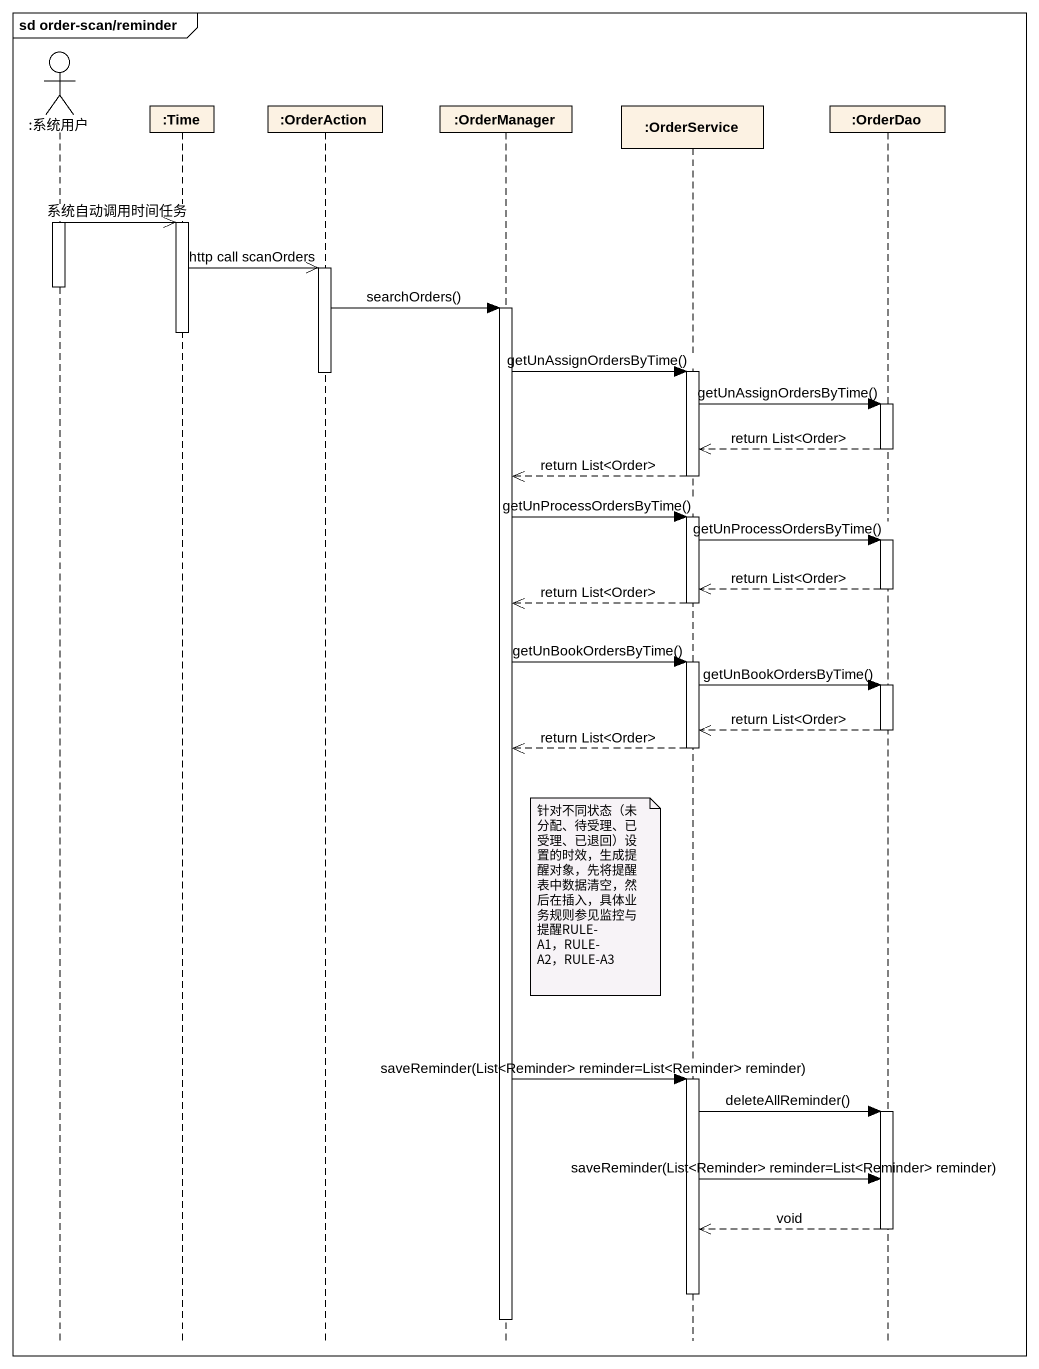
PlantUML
@startuml
mainframe sd order-scan/reminder
hide footbox
actor ":系统用户" as 系统用户
participant ":Time" as Time
participant ":OrderAction" as OrderAction
participant ":OrderManager" as OrderManager
participant ":OrderService" as OrderService
participant ":OrderDao" as OrderDao

activate 系统用户
系统用户 ->> Time : 系统自动调用时间任务
activate Time
Time ->> OrderAction : http call scanOrders
activate OrderAction
deactivate 系统用户
OrderAction -> OrderManager : searchOrders()
activate OrderManager
deactivate Time
OrderManager -> OrderService : getUnAssignOrdersByTime()
activate OrderService
deactivate OrderAction
OrderService -> OrderDao : getUnAssignOrdersByTime()
activate OrderDao
OrderDao -->> OrderService : return List<Order>
deactivate OrderDao
OrderService -->> OrderManager : return List<Order>
deactivate OrderService
OrderManager -> OrderService : getUnProcessOrdersByTime()
activate OrderService
OrderService -> OrderDao : getUnProcessOrdersByTime()
activate OrderDao
OrderDao -->> OrderService : return List<Order>
deactivate OrderDao
OrderService -->> OrderManager : return List<Order>
deactivate OrderService
OrderManager -> OrderService : getUnBookOrdersByTime()
activate OrderService
OrderService -> OrderDao : getUnBookOrdersByTime()
activate OrderDao
OrderDao -->> OrderService : return List<Order>
deactivate OrderDao
OrderService -->> OrderManager : return List<Order>
deactivate OrderService
note right of OrderManager : 针对不同状态（未分配、待受理、已受理、已退回）设置的时效，生成提醒对象，先将提醒表中数据清空，然后在插入，具体业务规则参见监控与提醒RULE-A1，RULE-A2，RULE-A3
OrderManager -> OrderService : saveReminder(List<Reminder> reminder=List<Reminder> reminder)
activate OrderService
OrderService -> OrderDao : deleteAllReminder()
activate OrderDao
OrderService -> OrderDao : saveReminder(List<Reminder> reminder=List<Reminder> reminder)
OrderDao -->> OrderService : void
deactivate OrderDao
deactivate OrderService
deactivate OrderManager
@enduml
